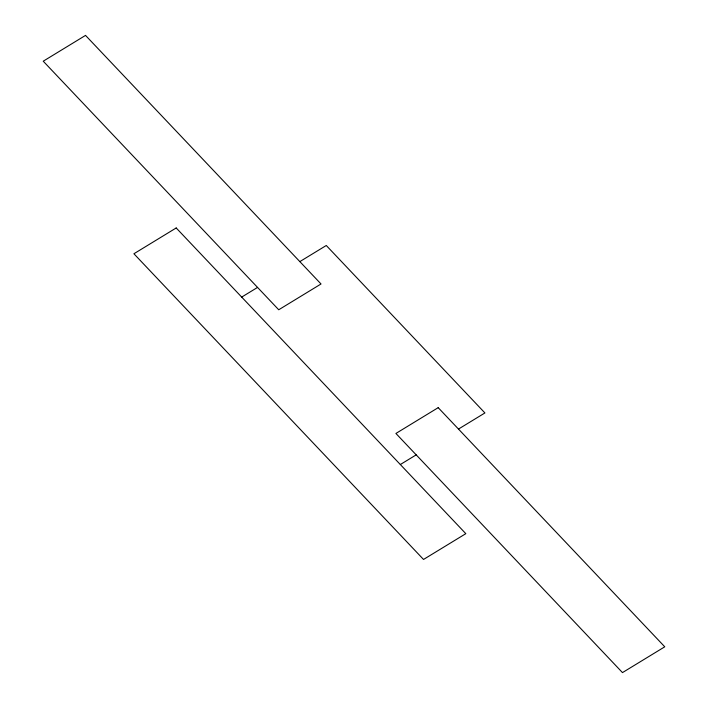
<?xml version="1.0" encoding="UTF-8"?>
<svg xmlns="http://www.w3.org/2000/svg" width="708" height="708" viewBox="0 0 708 708"><rect width="100%" height="100%" fill="white"/><g stroke="black" fill="none" stroke-linecap="round" stroke-linejoin="round"><path stroke-width="1.06" d="M241.685 297.086L257.553 287.413M299.838 261.615L326.273 245.49L484.918 412.95L458.483 429.066M400.33 464.536L416.189 454.863M85.526 35.4L43.232 61.198L278.731 309.768L321.025 283.979L85.526 35.4M176.203 227.958L133.909 253.756L423.526 559.453L465.82 533.664L176.203 227.958M438.199 407.658L395.914 433.455L622.474 672.6L664.768 646.802L438.199 407.658"/></g></svg>
